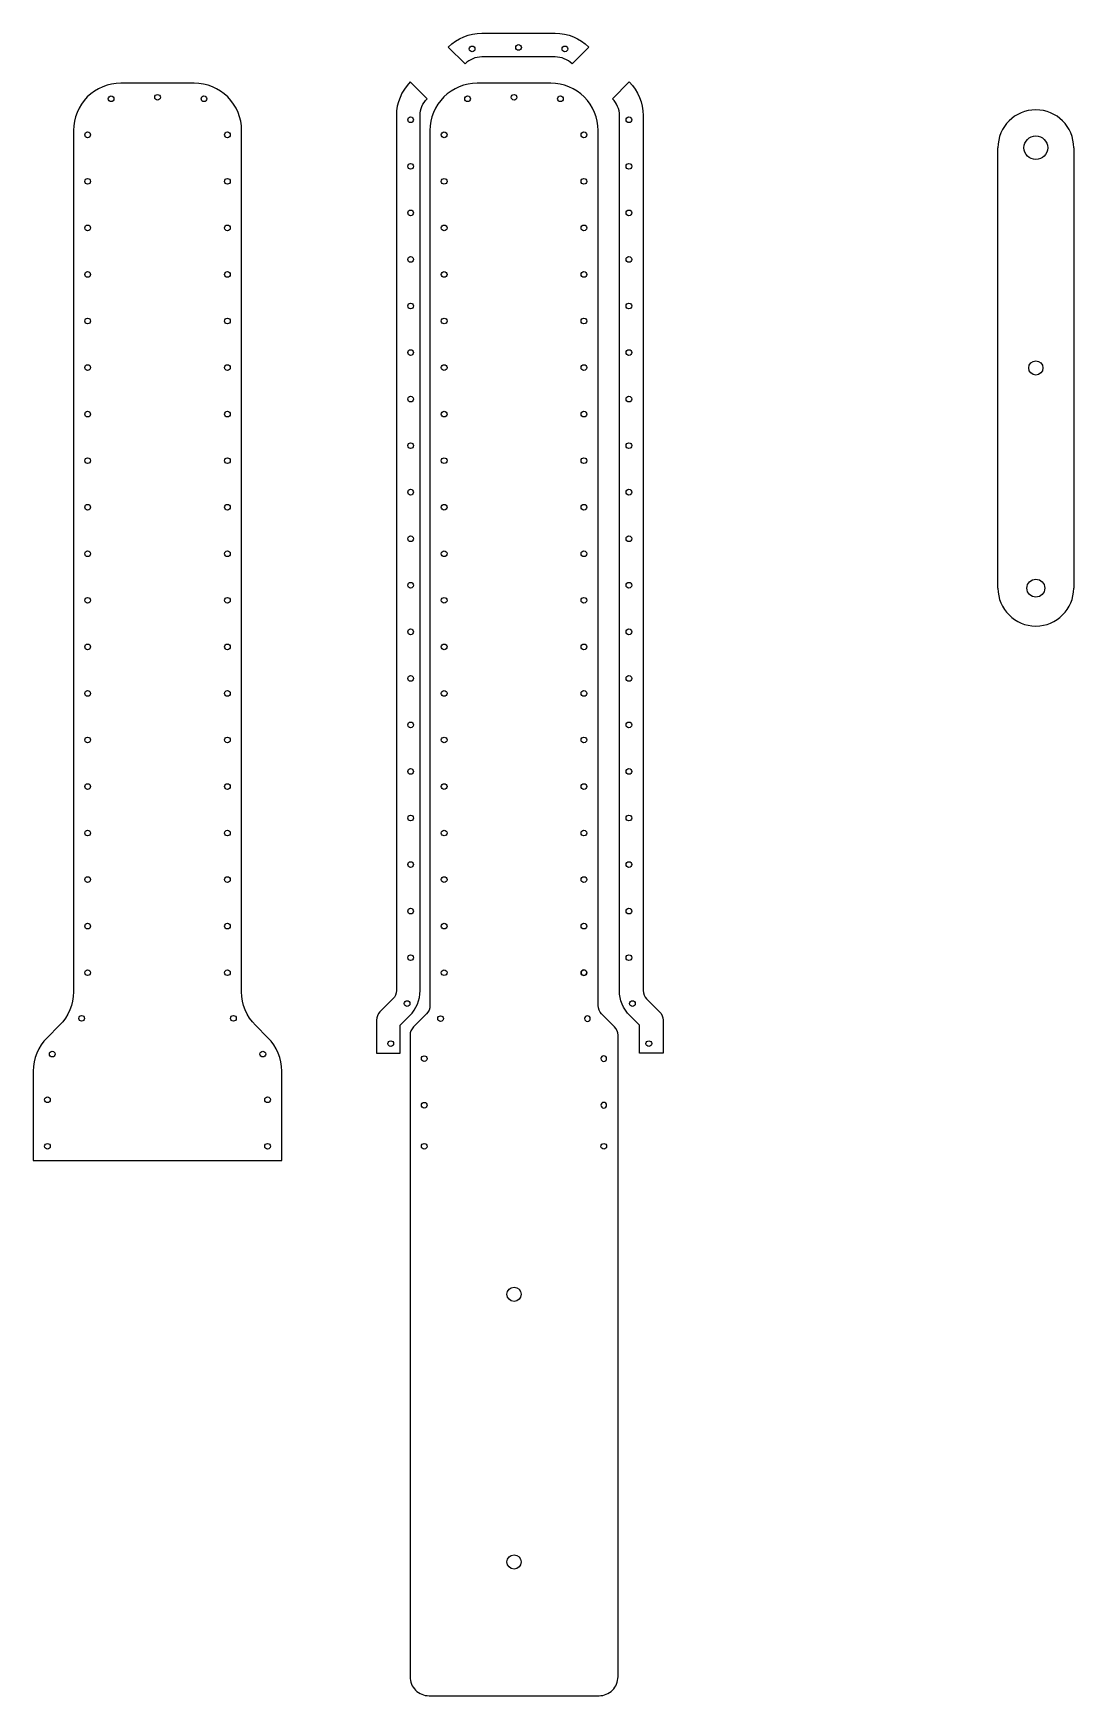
# Model space of a CAD drawing. Header units: millimetres. Extents: x 2882 to 3102, y 1984 to 2335.
import ezdxf

# ---------------------------------------------------------------- set-up
doc = ezdxf.new("R2010")
doc.units = ezdxf.units.MM

# ---------------------------------------------------------------- blocks, each defined once
blk = doc.blocks.new('*U5')
blk.add_circle((0, 0), 0.6)
blk = doc.blocks.new('*U6')
at = {"color": 0, "linetype": 'ByBlock', "lineweight": -2, "transparency": 16777216}
for p, rotation in [((2968.79, 2137.01), 270), ((2968.04, 2127.31), 239.9008866822817), ((2964.59, 2118.86), 269.9999999999989), ((2964.59, 2109.03), 269.9999999999989)]:
    blk.add_blockref('*U5', p, dxfattribs=dict(at, rotation=rotation))
blk = doc.blocks.new('*U7')
blk.add_circle((0, 0), 0.6)
blk = doc.blocks.new('*U8')
at = {"color": 0, "linetype": 'ByBlock', "lineweight": -2, "transparency": 16777216}
for p, rotation in [((2968.79, 2137.01), 270), ((2968.04, 2127.31), 239.9008866822817), ((2964.59, 2118.86), 269.9999999999989), ((2964.59, 2109.03), 269.9999999999989)]:
    blk.add_blockref('*U7', p, dxfattribs=dict(at, rotation=rotation))

msp = doc.modelspace()

# ---------------------------------------------------------------- linework, layer by layer
for p, q in [((3093.7, 2319.2), (3093.7, 2319.2)), ((3085.7, 2275.7), (3085.7, 2311.2)), ((3101.7, 2311.2), (3101.7, 2275.7)), ((3085.7, 2218.2), (3085.7, 2275.7)), ((3101.7, 2275.7), (3101.7, 2218.2)), ((3093.7, 2210.2), (3093.7, 2210.2))]:
    msp.add_line(p, q)
for points in [[(2969.67, 2332.44, -0.198912), (2976.74, 2335.37), (2992.24, 2335.37, -0.198912), (2999.31, 2332.44), (2995.78, 2328.9, 0.198912), (2992.24, 2330.37), (2976.74, 2330.37, 0.198912), (2973.21, 2328.9)], [(2958.71, 2318.01), (2958.71, 2133.24, -0.198912), (2957.98, 2131.47), (2955.24, 2128.74, 0.198912), (2954.51, 2126.97), (2954.51, 2120.03), (2959.51, 2120.03), (2959.51, 2125.94), (2961.52, 2127.94, 0.198912), (2963.71, 2133.24), (2963.71, 2318.01, -0.198912), (2965.18, 2321.54), (2961.64, 2325.08, 0.198912)], [(2965.59, 1984.34), (3001.49, 1984.34, 0.414214), (3005.49, 1988.34), (3005.49, 2123.8, 0.198912), (3004.75, 2125.57), (3002.02, 2128.3, -0.198912), (3001.29, 2130.07), (3001.29, 2314.84, 0.414214), (2991.29, 2324.84), (2975.79, 2324.84, 0.414214), (2965.79, 2314.84), (2965.79, 2130.07, -0.198912), (2965.05, 2128.3), (2962.32, 2125.57, 0.198912), (2961.59, 2123.8), (2961.59, 1988.34, 0.414214)], [(3010, 2120.03), (3010, 2125.94), (3007.99, 2127.94, -0.198912), (3005.8, 2133.24), (3005.8, 2318.01, 0.198912), (3004.33, 2321.54), (3007.87, 2325.08, -0.198912), (3010.8, 2318.01), (3010.8, 2133.24, 0.198912), (3011.53, 2131.47), (3014.26, 2128.74, -0.198912), (3015, 2126.97), (3015, 2120.03)]]:
    msp.add_lwpolyline(points, format="xyb", close=True)
msp.add_lwpolyline([(2934.51, 2116.21, 0.198912), (2931.59, 2123.28), (2928.96, 2125.91, -0.198912), (2926.03, 2132.98), (2926.03, 2314.84, 0.414214), (2916.03, 2324.84), (2900.53, 2324.84, 0.414214), (2890.53, 2314.84), (2890.53, 2132.98, -0.198912), (2887.6, 2125.91), (2884.97, 2123.28, 0.198912), (2882.04, 2116.21), (2882.04, 2097.35), (2934.51, 2097.35), (2934.51, 2116.21)], format="xyb")
for centre, radius in [((2974.69, 2332.06), 0.6), ((2984.49, 2332.37), 0.6), ((2994.29, 2332.06), 0.6), ((2898.48, 2321.53), 0.6), ((2908.28, 2321.84), 0.6), ((2918.08, 2321.53), 0.6), ((2973.74, 2321.53), 0.6), ((2983.54, 2321.84), 0.6), ((2993.33, 2321.53), 0.6), ((2961.71, 2317.09), 0.6), ((3007.8, 2317.09), 0.6), ((2893.53, 2313.92), 0.6), ((2923.03, 2313.92), 0.6), ((2968.79, 2313.92), 0.6), ((2998.29, 2313.92), 0.6), ((3093.7, 2311.2), 2.5), ((2961.71, 2307.27), 0.6), ((3007.8, 2307.27), 0.6), ((2893.53, 2304.1), 0.6), ((2923.03, 2304.1), 0.6), ((2968.79, 2304.1), 0.6), ((2998.29, 2304.1), 0.6), ((2961.71, 2297.44), 0.6), ((3007.8, 2297.44), 0.6), ((2893.53, 2294.27), 0.6), ((2923.03, 2294.27), 0.6), ((2968.79, 2294.27), 0.6), ((2998.29, 2294.27), 0.6), ((2961.71, 2287.61), 0.6), ((3007.8, 2287.61), 0.6), ((2893.53, 2284.44), 0.6), ((2923.03, 2284.44), 0.6), ((2968.79, 2284.44), 0.6), ((2998.29, 2284.44), 0.6), ((2961.71, 2277.78), 0.6), ((3007.8, 2277.78), 0.6), ((2893.53, 2274.61), 0.6), ((2923.03, 2274.61), 0.6), ((2968.79, 2274.61), 0.6), ((2998.29, 2274.61), 0.6), ((2961.71, 2267.95), 0.6), ((3007.8, 2267.95), 0.6), ((2893.53, 2264.78), 0.6), ((2923.03, 2264.78), 0.6), ((2968.79, 2264.78), 0.6), ((2998.29, 2264.78), 0.6), ((3093.7, 2264.7), 1.5), ((2961.71, 2258.12), 0.6), ((3007.8, 2258.12), 0.6), ((2893.53, 2254.95), 0.6), ((2923.03, 2254.95), 0.6), ((2968.79, 2254.95), 0.6), ((2998.29, 2254.95), 0.6), ((2961.71, 2248.29), 0.6), ((3007.8, 2248.29), 0.6), ((2893.53, 2245.12), 0.6), ((2923.03, 2245.12), 0.6), ((2968.79, 2245.12), 0.6), ((2998.29, 2245.12), 0.6), ((2961.71, 2238.47), 0.6), ((3007.8, 2238.47), 0.6), ((2893.53, 2235.3), 0.6), ((2923.03, 2235.3), 0.6), ((2968.79, 2235.3), 0.6), ((2998.29, 2235.3), 0.6), ((2961.71, 2228.64), 0.6), ((3007.8, 2228.64), 0.6), ((2893.53, 2225.47), 0.6), ((2923.03, 2225.47), 0.6), ((2968.79, 2225.47), 0.6), ((2998.29, 2225.47), 0.6), ((2961.71, 2218.81), 0.6), ((3007.8, 2218.81), 0.6), ((3093.7, 2218.2), 1.9), ((2893.53, 2215.64), 0.6), ((2923.03, 2215.64), 0.6), ((2968.79, 2215.64), 0.6), ((2998.29, 2215.64), 0.6), ((2961.71, 2208.98), 0.6), ((3007.8, 2208.98), 0.6), ((2893.53, 2205.81), 0.6), ((2923.03, 2205.81), 0.6), ((2968.79, 2205.81), 0.6), ((2998.29, 2205.81), 0.6), ((2961.71, 2199.15), 0.6), ((3007.8, 2199.15), 0.6), ((2893.53, 2195.98), 0.6), ((2923.03, 2195.98), 0.6), ((2968.79, 2195.98), 0.6), ((2998.29, 2195.98), 0.6), ((2961.71, 2189.32), 0.6), ((3007.8, 2189.32), 0.6), ((2893.53, 2186.15), 0.6), ((2923.03, 2186.15), 0.6), ((2968.79, 2186.15), 0.6), ((2998.29, 2186.15), 0.6), ((2961.71, 2179.5), 0.6), ((3007.8, 2179.5), 0.6), ((2893.53, 2176.32), 0.6), ((2923.03, 2176.32), 0.6), ((2968.79, 2176.32), 0.6), ((2998.29, 2176.32), 0.6), ((2961.71, 2169.67), 0.6), ((3007.8, 2169.67), 0.6), ((2893.53, 2166.5), 0.6), ((2923.03, 2166.5), 0.6), ((2968.79, 2166.5), 0.6), ((2998.29, 2166.5), 0.6), ((2961.71, 2159.84), 0.6), ((3007.8, 2159.84), 0.6), ((2893.53, 2156.67), 0.6), ((2923.03, 2156.67), 0.6), ((2968.79, 2156.67), 0.6), ((2998.29, 2156.67), 0.6), ((2961.71, 2150.01), 0.6), ((3007.8, 2150.01), 0.6), ((2893.53, 2146.84), 0.6), ((2923.03, 2146.84), 0.6), ((2968.79, 2146.84), 0.6), ((2998.29, 2146.84), 0.6), ((2961.71, 2140.18), 0.6), ((3007.8, 2140.18), 0.6), ((2893.53, 2137.01), 0.6), ((2923.03, 2137.01), 0.6), ((2998.29, 2137.01), 0.6), ((2960.97, 2130.48), 0.6), ((3008.54, 2130.48), 0.6), ((2892.26, 2127.37), 0.6), ((2924.3, 2127.37), 0.6), ((2886.05, 2119.82), 0.6), ((2930.51, 2119.82), 0.6), ((2957.51, 2122.03), 0.6), ((3012, 2122.03), 0.6), ((2885.04, 2110.18), 0.6), ((2931.51, 2110.18), 0.6), ((2885.04, 2100.35), 0.6), ((2931.51, 2100.35), 0.6), ((2964.59, 2100.35), 0.6), ((3002.49, 2100.35), 0.6), ((2983.54, 2069.1), 1.5), ((2983.54, 2012.59), 1.5)]:
    msp.add_circle(centre, radius)
for centre, start, end in [((3093.7, 2311.2), 90, 180), ((3093.7, 2311.2), 0, 90), ((3093.7, 2218.2), 180, 270), ((3093.7, 2218.2), 270, 0)]:
    msp.add_arc(centre, 8, start, end)

# ---------------------------------------------------------------- block references
msp.add_blockref('*U6', (0, 0))
at = {"xscale": -1}
msp.add_blockref('*U8', (5967.07, 0), dxfattribs=at)

doc.saveas('drawing.dxf')
